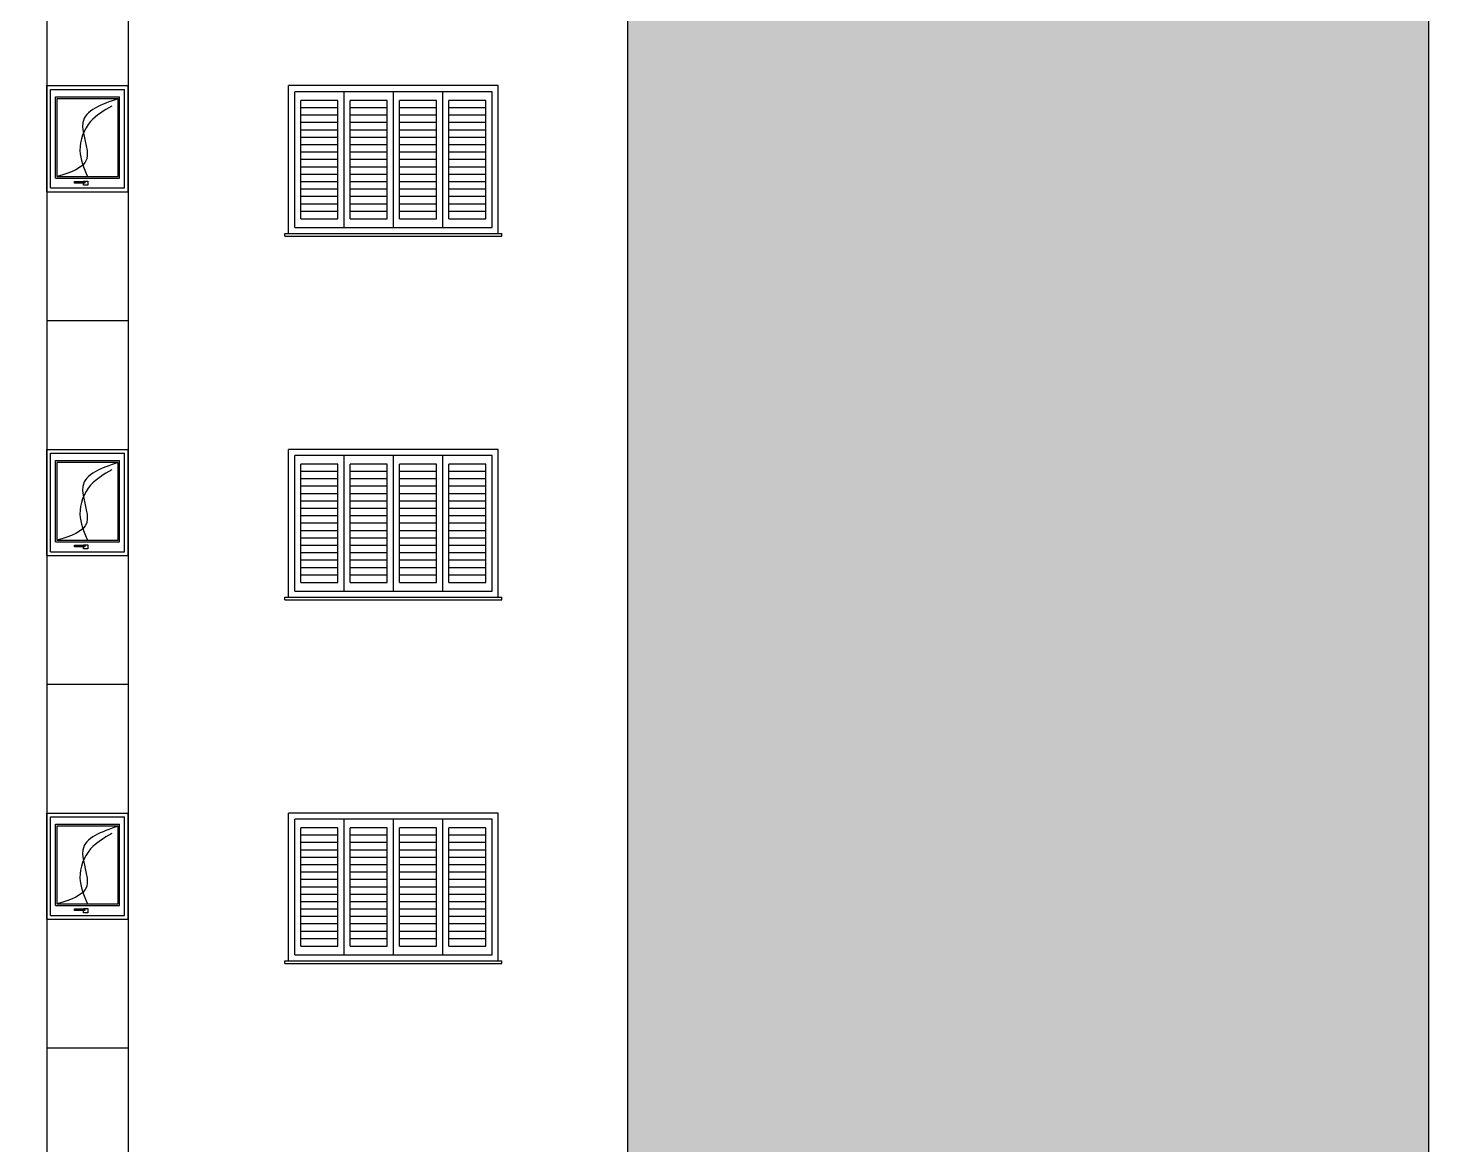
# Model space of a CAD drawing. Header units: millimetres. Extents: x 935 to 1399, y 512 to 900.
# Drawn here: x 1013.96 to 1025.33, y 662.43 to 671.49 of the extents above; entities that cross this region are included whole.
import ezdxf

# ---------------------------------------------------------------- set-up
doc = ezdxf.new("R2010")
doc.units = ezdxf.units.MM
doc.layers.add('JANELAS', color=5, linetype='Continuous')
doc.layers.add('REFLEXO', color=8, linetype='Continuous')

msp = doc.modelspace()

# ---------------------------------------------------------------- hatches: boundary and pattern name
msp.add_hatch(color=254).paths.add_polyline_path([(1025.32554, 690.0813), (988.50851, 690.0813), (988.50851, 648.23756), (1002.82554, 648.23756), (1002.82554, 681.88756), (1007.85284, 681.88756), (1007.85284, 683.58756), (1018.82554, 683.58756), (1018.82554, 681.88756), (1018.82554, 648.23756), (1025.32554, 648.23756)])

# ---------------------------------------------------------------- linework, layer by layer
at = {"color": 254}
msp.add_line((1025.32554, 645.73756), (1025.32554, 690.0813), dxfattribs=at)
at = {"color": 6}
for p in [(1018.82554, 681.88756), (1018.82554, 681.61975)]:
    msp.add_line(p, (1018.82554, 648.23756), dxfattribs=at)
at = {"color": 7}
for p, q in [((1014.11665, 679.86975), (1014.11665, 650.34975)), ((1014.77665, 679.86975), (1014.77665, 650.34975)), ((1014.11665, 671.01975), (1014.77665, 671.01975)), ((1014.11665, 670.15975), (1014.77665, 670.15975)), ((1014.11665, 669.11475), (1014.77665, 669.11475)), ((1014.11665, 668.06975), (1014.77665, 668.06975)), ((1014.11665, 667.20975), (1014.77665, 667.20975)), ((1014.11665, 666.16475), (1014.77665, 666.16475)), ((1014.11665, 665.11975), (1014.77665, 665.11975)), ((1014.11665, 664.25975), (1014.77665, 664.25975)), ((1014.11665, 663.21475), (1014.77665, 663.21475))]:
    msp.add_line(p, q, dxfattribs=at)
for p, q in [((1017.77731, 671.01975), (1016.07731, 671.01975)), ((1016.07731, 669.81975), (1016.07731, 671.01975)), ((1017.72731, 670.96975), (1016.12731, 670.96975)), ((1016.12731, 669.86975), (1016.12731, 670.96975)), ((1016.52731, 669.86975), (1016.52731, 670.96975)), ((1016.92731, 669.86975), (1016.92731, 670.96975)), ((1017.32731, 669.86975), (1017.32731, 670.96975)), ((1017.72731, 669.86975), (1017.72731, 670.96975)), ((1017.77731, 669.81975), (1017.77731, 671.01975)), ((1016.17731, 669.93975), (1016.17731, 670.89975)), ((1016.47731, 670.89975), (1016.17731, 670.89975)), ((1016.47731, 670.83975), (1016.17731, 670.83975)), ((1016.47731, 669.93975), (1016.47731, 670.89975)), ((1016.57731, 669.93975), (1016.57731, 670.89975)), ((1016.87731, 670.89975), (1016.57731, 670.89975)), ((1016.87731, 670.83975), (1016.57731, 670.83975)), ((1016.87731, 669.93975), (1016.87731, 670.89975)), ((1016.97731, 669.93975), (1016.97731, 670.89975)), ((1017.27731, 670.89975), (1016.97731, 670.89975)), ((1017.27731, 670.83975), (1016.97731, 670.83975)), ((1017.27731, 669.93975), (1017.27731, 670.89975)), ((1017.37731, 669.93975), (1017.37731, 670.89975)), ((1017.67731, 670.89975), (1017.37731, 670.89975)), ((1017.67731, 670.83975), (1017.37731, 670.83975)), ((1017.67731, 669.93975), (1017.67731, 670.89975)), ((1016.47731, 670.77975), (1016.17731, 670.77975)), ((1016.47731, 670.71975), (1016.17731, 670.71975)), ((1016.87731, 670.77975), (1016.57731, 670.77975)), ((1016.87731, 670.71975), (1016.57731, 670.71975)), ((1017.27731, 670.77975), (1016.97731, 670.77975)), ((1017.27731, 670.71975), (1016.97731, 670.71975)), ((1017.67731, 670.77975), (1017.37731, 670.77975)), ((1017.67731, 670.71975), (1017.37731, 670.71975)), ((1016.47731, 670.65975), (1016.17731, 670.65975)), ((1016.47731, 670.59975), (1016.17731, 670.59975)), ((1016.87731, 670.65975), (1016.57731, 670.65975)), ((1016.87731, 670.59975), (1016.57731, 670.59975)), ((1017.27731, 670.65975), (1016.97731, 670.65975)), ((1017.27731, 670.59975), (1016.97731, 670.59975)), ((1017.67731, 670.65975), (1017.37731, 670.65975)), ((1017.67731, 670.59975), (1017.37731, 670.59975)), ((1016.47731, 670.53975), (1016.17731, 670.53975)), ((1016.47731, 670.47975), (1016.17731, 670.47975)), ((1016.87731, 670.53975), (1016.57731, 670.53975)), ((1016.87731, 670.47975), (1016.57731, 670.47975)), ((1017.27731, 670.53975), (1016.97731, 670.53975)), ((1017.27731, 670.47975), (1016.97731, 670.47975)), ((1017.67731, 670.53975), (1017.37731, 670.53975)), ((1017.67731, 670.47975), (1017.37731, 670.47975)), ((1016.47731, 670.41975), (1016.17731, 670.41975)), ((1016.87731, 670.41975), (1016.57731, 670.41975)), ((1017.27731, 670.41975), (1016.97731, 670.41975)), ((1017.67731, 670.41975), (1017.37731, 670.41975)), ((1016.47731, 670.35975), (1016.17731, 670.35975)), ((1016.47731, 670.29975), (1016.17731, 670.29975)), ((1016.87731, 670.35975), (1016.57731, 670.35975)), ((1016.87731, 670.29975), (1016.57731, 670.29975)), ((1017.27731, 670.35975), (1016.97731, 670.35975)), ((1017.27731, 670.29975), (1016.97731, 670.29975)), ((1017.67731, 670.35975), (1017.37731, 670.35975)), ((1017.67731, 670.29975), (1017.37731, 670.29975)), ((1016.47731, 670.23975), (1016.17731, 670.23975)), ((1016.47731, 670.17975), (1016.17731, 670.17975)), ((1016.87731, 670.23975), (1016.57731, 670.23975)), ((1016.87731, 670.17975), (1016.57731, 670.17975)), ((1017.27731, 670.23975), (1016.97731, 670.23975)), ((1017.27731, 670.17975), (1016.97731, 670.17975)), ((1017.67731, 670.23975), (1017.37731, 670.23975)), ((1017.67731, 670.17975), (1017.37731, 670.17975)), ((1016.47731, 670.11975), (1016.17731, 670.11975)), ((1016.47731, 670.05975), (1016.17731, 670.05975)), ((1016.87731, 670.11975), (1016.57731, 670.11975)), ((1016.87731, 670.05975), (1016.57731, 670.05975)), ((1017.27731, 670.11975), (1016.97731, 670.11975)), ((1017.27731, 670.05975), (1016.97731, 670.05975)), ((1017.67731, 670.11975), (1017.37731, 670.11975)), ((1017.67731, 670.05975), (1017.37731, 670.05975)), ((1016.47731, 669.99975), (1016.17731, 669.99975)), ((1016.17731, 669.93975), (1016.47731, 669.93975)), ((1016.87731, 669.99975), (1016.57731, 669.99975)), ((1016.57731, 669.93975), (1016.87731, 669.93975)), ((1017.27731, 669.99975), (1016.97731, 669.99975)), ((1016.97731, 669.93975), (1017.27731, 669.93975)), ((1017.67731, 669.99975), (1017.37731, 669.99975)), ((1017.37731, 669.93975), (1017.67731, 669.93975)), ((1016.04731, 669.81975), (1017.80731, 669.81975)), ((1016.04731, 669.79975), (1016.04731, 669.81975)), ((1016.04731, 669.79975), (1017.80731, 669.79975)), ((1016.12731, 669.86975), (1017.72731, 669.86975)), ((1017.80731, 669.79975), (1017.80731, 669.81975)), ((1017.77731, 668.06975), (1016.07731, 668.06975)), ((1016.07731, 666.86975), (1016.07731, 668.06975)), ((1017.72731, 668.01975), (1016.12731, 668.01975)), ((1016.12731, 666.91975), (1016.12731, 668.01975)), ((1016.52731, 666.91975), (1016.52731, 668.01975)), ((1016.92731, 666.91975), (1016.92731, 668.01975)), ((1017.32731, 666.91975), (1017.32731, 668.01975)), ((1017.72731, 666.91975), (1017.72731, 668.01975)), ((1017.77731, 666.86975), (1017.77731, 668.06975)), ((1016.17731, 666.98975), (1016.17731, 667.94975)), ((1016.47731, 667.94975), (1016.17731, 667.94975)), ((1016.47731, 667.88975), (1016.17731, 667.88975)), ((1016.47731, 666.98975), (1016.47731, 667.94975)), ((1016.57731, 666.98975), (1016.57731, 667.94975)), ((1016.87731, 667.94975), (1016.57731, 667.94975)), ((1016.87731, 667.88975), (1016.57731, 667.88975)), ((1016.87731, 666.98975), (1016.87731, 667.94975)), ((1016.97731, 666.98975), (1016.97731, 667.94975)), ((1017.27731, 667.94975), (1016.97731, 667.94975)), ((1017.27731, 667.88975), (1016.97731, 667.88975)), ((1017.27731, 666.98975), (1017.27731, 667.94975)), ((1017.37731, 666.98975), (1017.37731, 667.94975)), ((1017.67731, 667.94975), (1017.37731, 667.94975)), ((1017.67731, 667.88975), (1017.37731, 667.88975)), ((1017.67731, 666.98975), (1017.67731, 667.94975)), ((1016.47731, 667.82975), (1016.17731, 667.82975)), ((1016.47731, 667.76975), (1016.17731, 667.76975)), ((1016.87731, 667.82975), (1016.57731, 667.82975)), ((1016.87731, 667.76975), (1016.57731, 667.76975)), ((1017.27731, 667.82975), (1016.97731, 667.82975)), ((1017.27731, 667.76975), (1016.97731, 667.76975)), ((1017.67731, 667.82975), (1017.37731, 667.82975)), ((1017.67731, 667.76975), (1017.37731, 667.76975)), ((1016.47731, 667.70975), (1016.17731, 667.70975)), ((1016.47731, 667.64975), (1016.17731, 667.64975)), ((1016.87731, 667.70975), (1016.57731, 667.70975)), ((1016.87731, 667.64975), (1016.57731, 667.64975)), ((1017.27731, 667.70975), (1016.97731, 667.70975)), ((1017.27731, 667.64975), (1016.97731, 667.64975)), ((1017.67731, 667.70975), (1017.37731, 667.70975)), ((1017.67731, 667.64975), (1017.37731, 667.64975)), ((1016.47731, 667.58975), (1016.17731, 667.58975)), ((1016.47731, 667.52975), (1016.17731, 667.52975)), ((1016.87731, 667.58975), (1016.57731, 667.58975)), ((1016.87731, 667.52975), (1016.57731, 667.52975)), ((1017.27731, 667.58975), (1016.97731, 667.58975)), ((1017.27731, 667.52975), (1016.97731, 667.52975)), ((1017.67731, 667.58975), (1017.37731, 667.58975)), ((1017.67731, 667.52975), (1017.37731, 667.52975)), ((1016.47731, 667.46975), (1016.17731, 667.46975)), ((1016.47731, 667.40975), (1016.17731, 667.40975)), ((1016.87731, 667.46975), (1016.57731, 667.46975)), ((1016.87731, 667.40975), (1016.57731, 667.40975)), ((1017.27731, 667.46975), (1016.97731, 667.46975)), ((1017.27731, 667.40975), (1016.97731, 667.40975)), ((1017.67731, 667.46975), (1017.37731, 667.46975)), ((1017.67731, 667.40975), (1017.37731, 667.40975)), ((1016.47731, 667.34975), (1016.17731, 667.34975)), ((1016.87731, 667.34975), (1016.57731, 667.34975)), ((1017.27731, 667.34975), (1016.97731, 667.34975)), ((1017.67731, 667.34975), (1017.37731, 667.34975)), ((1016.47731, 667.28975), (1016.17731, 667.28975)), ((1016.47731, 667.22975), (1016.17731, 667.22975)), ((1016.87731, 667.28975), (1016.57731, 667.28975)), ((1016.87731, 667.22975), (1016.57731, 667.22975)), ((1017.27731, 667.28975), (1016.97731, 667.28975)), ((1017.27731, 667.22975), (1016.97731, 667.22975)), ((1017.67731, 667.28975), (1017.37731, 667.28975)), ((1017.67731, 667.22975), (1017.37731, 667.22975)), ((1016.47731, 667.16975), (1016.17731, 667.16975)), ((1016.47731, 667.10975), (1016.17731, 667.10975)), ((1016.87731, 667.16975), (1016.57731, 667.16975)), ((1016.87731, 667.10975), (1016.57731, 667.10975)), ((1017.27731, 667.16975), (1016.97731, 667.16975)), ((1017.27731, 667.10975), (1016.97731, 667.10975)), ((1017.67731, 667.16975), (1017.37731, 667.16975)), ((1017.67731, 667.10975), (1017.37731, 667.10975)), ((1016.47731, 667.04975), (1016.17731, 667.04975)), ((1016.17731, 666.98975), (1016.47731, 666.98975)), ((1016.87731, 667.04975), (1016.57731, 667.04975)), ((1016.57731, 666.98975), (1016.87731, 666.98975)), ((1017.27731, 667.04975), (1016.97731, 667.04975)), ((1016.97731, 666.98975), (1017.27731, 666.98975)), ((1017.67731, 667.04975), (1017.37731, 667.04975)), ((1017.37731, 666.98975), (1017.67731, 666.98975)), ((1016.04731, 666.86975), (1017.80731, 666.86975)), ((1016.04731, 666.84975), (1016.04731, 666.86975)), ((1016.04731, 666.84975), (1017.80731, 666.84975)), ((1016.12731, 666.91975), (1017.72731, 666.91975)), ((1017.80731, 666.84975), (1017.80731, 666.86975)), ((1017.77731, 665.11975), (1016.07731, 665.11975)), ((1016.07731, 663.91975), (1016.07731, 665.11975)), ((1017.72731, 665.06975), (1016.12731, 665.06975)), ((1016.12731, 663.96975), (1016.12731, 665.06975)), ((1016.52731, 663.96975), (1016.52731, 665.06975)), ((1016.92731, 663.96975), (1016.92731, 665.06975)), ((1017.32731, 663.96975), (1017.32731, 665.06975)), ((1017.72731, 663.96975), (1017.72731, 665.06975)), ((1017.77731, 663.91975), (1017.77731, 665.11975)), ((1016.17731, 664.03975), (1016.17731, 664.99975)), ((1016.47731, 664.99975), (1016.17731, 664.99975)), ((1016.47731, 664.93975), (1016.17731, 664.93975)), ((1016.47731, 664.03975), (1016.47731, 664.99975)), ((1016.57731, 664.03975), (1016.57731, 664.99975)), ((1016.87731, 664.99975), (1016.57731, 664.99975)), ((1016.87731, 664.93975), (1016.57731, 664.93975)), ((1016.87731, 664.03975), (1016.87731, 664.99975)), ((1016.97731, 664.03975), (1016.97731, 664.99975)), ((1017.27731, 664.99975), (1016.97731, 664.99975)), ((1017.27731, 664.93975), (1016.97731, 664.93975)), ((1017.27731, 664.03975), (1017.27731, 664.99975)), ((1017.37731, 664.03975), (1017.37731, 664.99975)), ((1017.67731, 664.99975), (1017.37731, 664.99975)), ((1017.67731, 664.93975), (1017.37731, 664.93975)), ((1017.67731, 664.03975), (1017.67731, 664.99975)), ((1016.47731, 664.87975), (1016.17731, 664.87975)), ((1016.47731, 664.81975), (1016.17731, 664.81975)), ((1016.87731, 664.87975), (1016.57731, 664.87975)), ((1016.87731, 664.81975), (1016.57731, 664.81975)), ((1017.27731, 664.87975), (1016.97731, 664.87975)), ((1017.27731, 664.81975), (1016.97731, 664.81975)), ((1017.67731, 664.87975), (1017.37731, 664.87975)), ((1017.67731, 664.81975), (1017.37731, 664.81975)), ((1016.47731, 664.75975), (1016.17731, 664.75975)), ((1016.47731, 664.69975), (1016.17731, 664.69975)), ((1016.87731, 664.75975), (1016.57731, 664.75975)), ((1016.87731, 664.69975), (1016.57731, 664.69975)), ((1017.27731, 664.75975), (1016.97731, 664.75975)), ((1017.27731, 664.69975), (1016.97731, 664.69975)), ((1017.67731, 664.75975), (1017.37731, 664.75975)), ((1017.67731, 664.69975), (1017.37731, 664.69975)), ((1016.47731, 664.63975), (1016.17731, 664.63975)), ((1016.47731, 664.57975), (1016.17731, 664.57975)), ((1016.87731, 664.63975), (1016.57731, 664.63975)), ((1016.87731, 664.57975), (1016.57731, 664.57975)), ((1017.27731, 664.63975), (1016.97731, 664.63975)), ((1017.27731, 664.57975), (1016.97731, 664.57975)), ((1017.67731, 664.63975), (1017.37731, 664.63975)), ((1017.67731, 664.57975), (1017.37731, 664.57975)), ((1016.47731, 664.51975), (1016.17731, 664.51975)), ((1016.47731, 664.45975), (1016.17731, 664.45975)), ((1016.87731, 664.51975), (1016.57731, 664.51975)), ((1016.87731, 664.45975), (1016.57731, 664.45975)), ((1017.27731, 664.51975), (1016.97731, 664.51975)), ((1017.27731, 664.45975), (1016.97731, 664.45975)), ((1017.67731, 664.51975), (1017.37731, 664.51975)), ((1017.67731, 664.45975), (1017.37731, 664.45975)), ((1016.47731, 664.39975), (1016.17731, 664.39975)), ((1016.47731, 664.33975), (1016.17731, 664.33975)), ((1016.87731, 664.39975), (1016.57731, 664.39975)), ((1016.87731, 664.33975), (1016.57731, 664.33975)), ((1017.27731, 664.39975), (1016.97731, 664.39975)), ((1017.27731, 664.33975), (1016.97731, 664.33975)), ((1017.67731, 664.39975), (1017.37731, 664.39975)), ((1017.67731, 664.33975), (1017.37731, 664.33975)), ((1016.47731, 664.27975), (1016.17731, 664.27975)), ((1016.87731, 664.27975), (1016.57731, 664.27975)), ((1017.27731, 664.27975), (1016.97731, 664.27975)), ((1017.67731, 664.27975), (1017.37731, 664.27975)), ((1016.47731, 664.21975), (1016.17731, 664.21975)), ((1016.47731, 664.15975), (1016.17731, 664.15975)), ((1016.87731, 664.21975), (1016.57731, 664.21975)), ((1016.87731, 664.15975), (1016.57731, 664.15975)), ((1017.27731, 664.21975), (1016.97731, 664.21975)), ((1017.27731, 664.15975), (1016.97731, 664.15975)), ((1017.67731, 664.21975), (1017.37731, 664.21975)), ((1017.67731, 664.15975), (1017.37731, 664.15975)), ((1016.47731, 664.09975), (1016.17731, 664.09975)), ((1016.17731, 664.03975), (1016.47731, 664.03975)), ((1016.87731, 664.09975), (1016.57731, 664.09975)), ((1016.57731, 664.03975), (1016.87731, 664.03975)), ((1017.27731, 664.09975), (1016.97731, 664.09975)), ((1016.97731, 664.03975), (1017.27731, 664.03975)), ((1017.67731, 664.09975), (1017.37731, 664.09975)), ((1017.37731, 664.03975), (1017.67731, 664.03975)), ((1016.04731, 663.91975), (1017.80731, 663.91975)), ((1016.04731, 663.89975), (1016.04731, 663.91975)), ((1016.04731, 663.89975), (1017.80731, 663.89975)), ((1016.12731, 663.96975), (1017.72731, 663.96975)), ((1017.80731, 663.89975), (1017.80731, 663.91975))]:
    msp.add_line(p, q)
at = {"layer": 'JANELAS', "color": 7}
for p, q in [((1014.11665, 671.01975), (1014.77665, 671.01975)), ((1014.11665, 670.15975), (1014.11665, 671.01975)), ((1014.14665, 670.98975), (1014.74665, 670.98975)), ((1014.14665, 670.18975), (1014.14665, 670.98975)), ((1014.18665, 670.92975), (1014.70665, 670.92975)), ((1014.18665, 670.26975), (1014.18665, 670.92975)), ((1014.70665, 670.26975), (1014.70665, 670.92975)), ((1014.74665, 670.18975), (1014.74665, 670.98975)), ((1014.74665, 670.18975), (1014.74665, 670.98975)), ((1014.77665, 670.15975), (1014.77665, 671.01975)), ((1014.18665, 670.26975), (1014.70665, 670.26975)), ((1014.11665, 670.15975), (1014.77665, 670.15975)), ((1014.14665, 670.18975), (1014.74665, 670.18975)), ((1014.11665, 668.06975), (1014.77665, 668.06975)), ((1014.11665, 667.20975), (1014.11665, 668.06975)), ((1014.14665, 668.03975), (1014.74665, 668.03975)), ((1014.14665, 667.23975), (1014.14665, 668.03975)), ((1014.18665, 667.97975), (1014.70665, 667.97975)), ((1014.18665, 667.31975), (1014.18665, 667.97975)), ((1014.70665, 667.31975), (1014.70665, 667.97975)), ((1014.74665, 667.23975), (1014.74665, 668.03975)), ((1014.74665, 667.23975), (1014.74665, 668.03975)), ((1014.77665, 667.20975), (1014.77665, 668.06975)), ((1014.18665, 667.31975), (1014.70665, 667.31975)), ((1014.11665, 667.20975), (1014.77665, 667.20975)), ((1014.14665, 667.23975), (1014.74665, 667.23975)), ((1014.11665, 665.11975), (1014.77665, 665.11975)), ((1014.11665, 664.25975), (1014.11665, 665.11975)), ((1014.14665, 665.08975), (1014.74665, 665.08975)), ((1014.14665, 664.28975), (1014.14665, 665.08975)), ((1014.18665, 665.02975), (1014.70665, 665.02975)), ((1014.18665, 664.36975), (1014.18665, 665.02975)), ((1014.70665, 664.36975), (1014.70665, 665.02975)), ((1014.74665, 664.28975), (1014.74665, 665.08975)), ((1014.74665, 664.28975), (1014.74665, 665.08975)), ((1014.77665, 664.25975), (1014.77665, 665.11975)), ((1014.18665, 664.36975), (1014.70665, 664.36975)), ((1014.11665, 664.25975), (1014.77665, 664.25975)), ((1014.14665, 664.28975), (1014.74665, 664.28975))]:
    msp.add_line(p, q, dxfattribs=at)
for points in [[(1014.197, 670.2824), (1014.69518, 670.2824), (1014.69518, 670.91349), (1014.197, 670.91349)], [(1014.33914, 670.24246), (1014.42402, 670.24246), (1014.42402, 670.2295), (1014.33914, 670.2295)], [(1014.197, 667.3324), (1014.69518, 667.3324), (1014.69518, 667.96349), (1014.197, 667.96349)], [(1014.33914, 667.29246), (1014.42402, 667.29246), (1014.42402, 667.2795), (1014.33914, 667.2795)], [(1014.197, 664.3824), (1014.69518, 664.3824), (1014.69518, 665.01349), (1014.197, 665.01349)], [(1014.33914, 664.34246), (1014.42402, 664.34246), (1014.42402, 664.3295), (1014.33914, 664.3295)]]:
    msp.add_lwpolyline(points, close=True, dxfattribs=at)
for points in [[(1014.41403, 670.24246), (1014.41403, 670.24479), (1014.44743, 670.24479), (1014.44743, 670.21143), (1014.41403, 670.21143), (1014.41403, 670.2295)], [(1014.41403, 667.29246), (1014.41403, 667.29479), (1014.44743, 667.29479), (1014.44743, 667.26143), (1014.41403, 667.26143), (1014.41403, 667.2795)], [(1014.41403, 664.34246), (1014.41403, 664.34479), (1014.44743, 664.34479), (1014.44743, 664.31143), (1014.41403, 664.31143), (1014.41403, 664.3295)]]:
    msp.add_lwpolyline(points, dxfattribs=at)
at = {"layer": 'REFLEXO', "color": 7}
for points in [[(1014.69518, 670.91349), (1014.40751, 670.71969), (1014.43935, 670.42488), (1014.197, 670.2824)], [(1014.64191, 670.85264), (1014.47118, 670.72836), (1014.38436, 670.49424), (1014.44609, 670.2824)], [(1014.69518, 667.96349), (1014.40751, 667.76969), (1014.43935, 667.47488), (1014.197, 667.3324)], [(1014.64191, 667.90264), (1014.47118, 667.77836), (1014.38436, 667.54424), (1014.44609, 667.3324)], [(1014.69518, 665.01349), (1014.40751, 664.81969), (1014.43935, 664.52488), (1014.197, 664.3824)], [(1014.64191, 664.95264), (1014.47118, 664.82836), (1014.38436, 664.59424), (1014.44609, 664.3824)]]:
    msp.add_spline(points, degree=3, dxfattribs=at)

doc.saveas('drawing.dxf')
